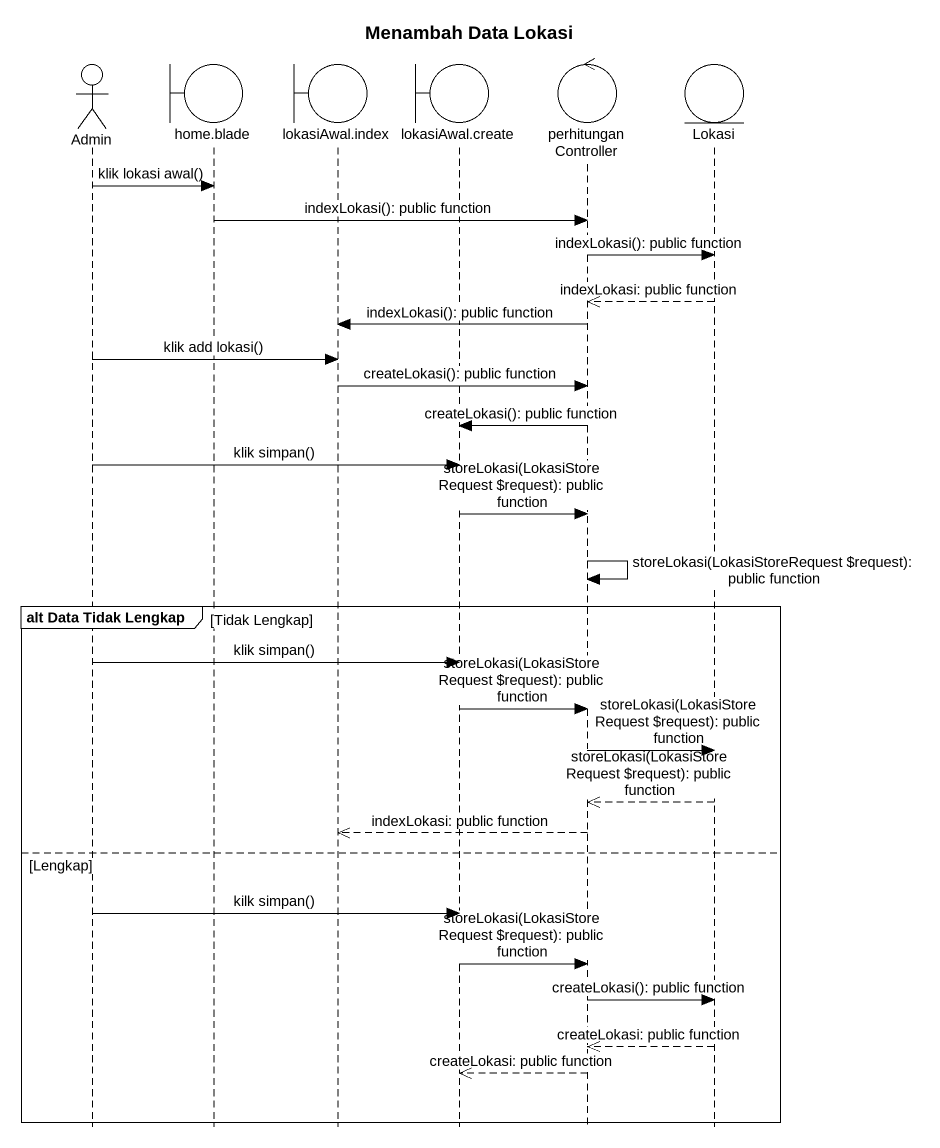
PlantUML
@startuml
title Menambah Data Lokasi
hide footbox
actor Admin
boundary "home.blade" as home_blade
boundary "lokasiAwal.index" as lokasiAwal_index
boundary "lokasiAwal.create" as lokasiAwal_create
control perhitunganController
entity Lokasi

Admin -> home_blade : klik lokasi awal()
home_blade -> perhitunganController : indexLokasi(): public function
perhitunganController -> Lokasi : indexLokasi(): public function
Lokasi -->> perhitunganController : indexLokasi: public function
perhitunganController -> lokasiAwal_index : indexLokasi(): public function
Admin -> lokasiAwal_index : klik add lokasi()
lokasiAwal_index -> perhitunganController : createLokasi(): public function
perhitunganController -> lokasiAwal_create : createLokasi(): public function
Admin -> lokasiAwal_create : klik simpan()
lokasiAwal_create -> perhitunganController : storeLokasi(LokasiStoreRequest ~$request): public function
perhitunganController -> perhitunganController : storeLokasi(LokasiStoreRequest ~$request): public function
group alt Data Tidak Lengkap [Tidak Lengkap]
  Admin -> lokasiAwal_create : klik simpan()
  lokasiAwal_create -> perhitunganController : storeLokasi(LokasiStoreRequest ~$request): public function
  perhitunganController -> Lokasi : storeLokasi(LokasiStoreRequest ~$request): public function
  Lokasi -->> perhitunganController : storeLokasi(LokasiStoreRequest ~$request): public function
  perhitunganController -->> lokasiAwal_index : indexLokasi: public function
else Lengkap
  Admin -> lokasiAwal_create : kilk simpan()
  lokasiAwal_create -> perhitunganController : storeLokasi(LokasiStoreRequest ~$request): public function
  perhitunganController -> Lokasi : createLokasi(): public function
  Lokasi -->> perhitunganController : createLokasi: public function
  perhitunganController -->> lokasiAwal_create : createLokasi: public function
end
@enduml
